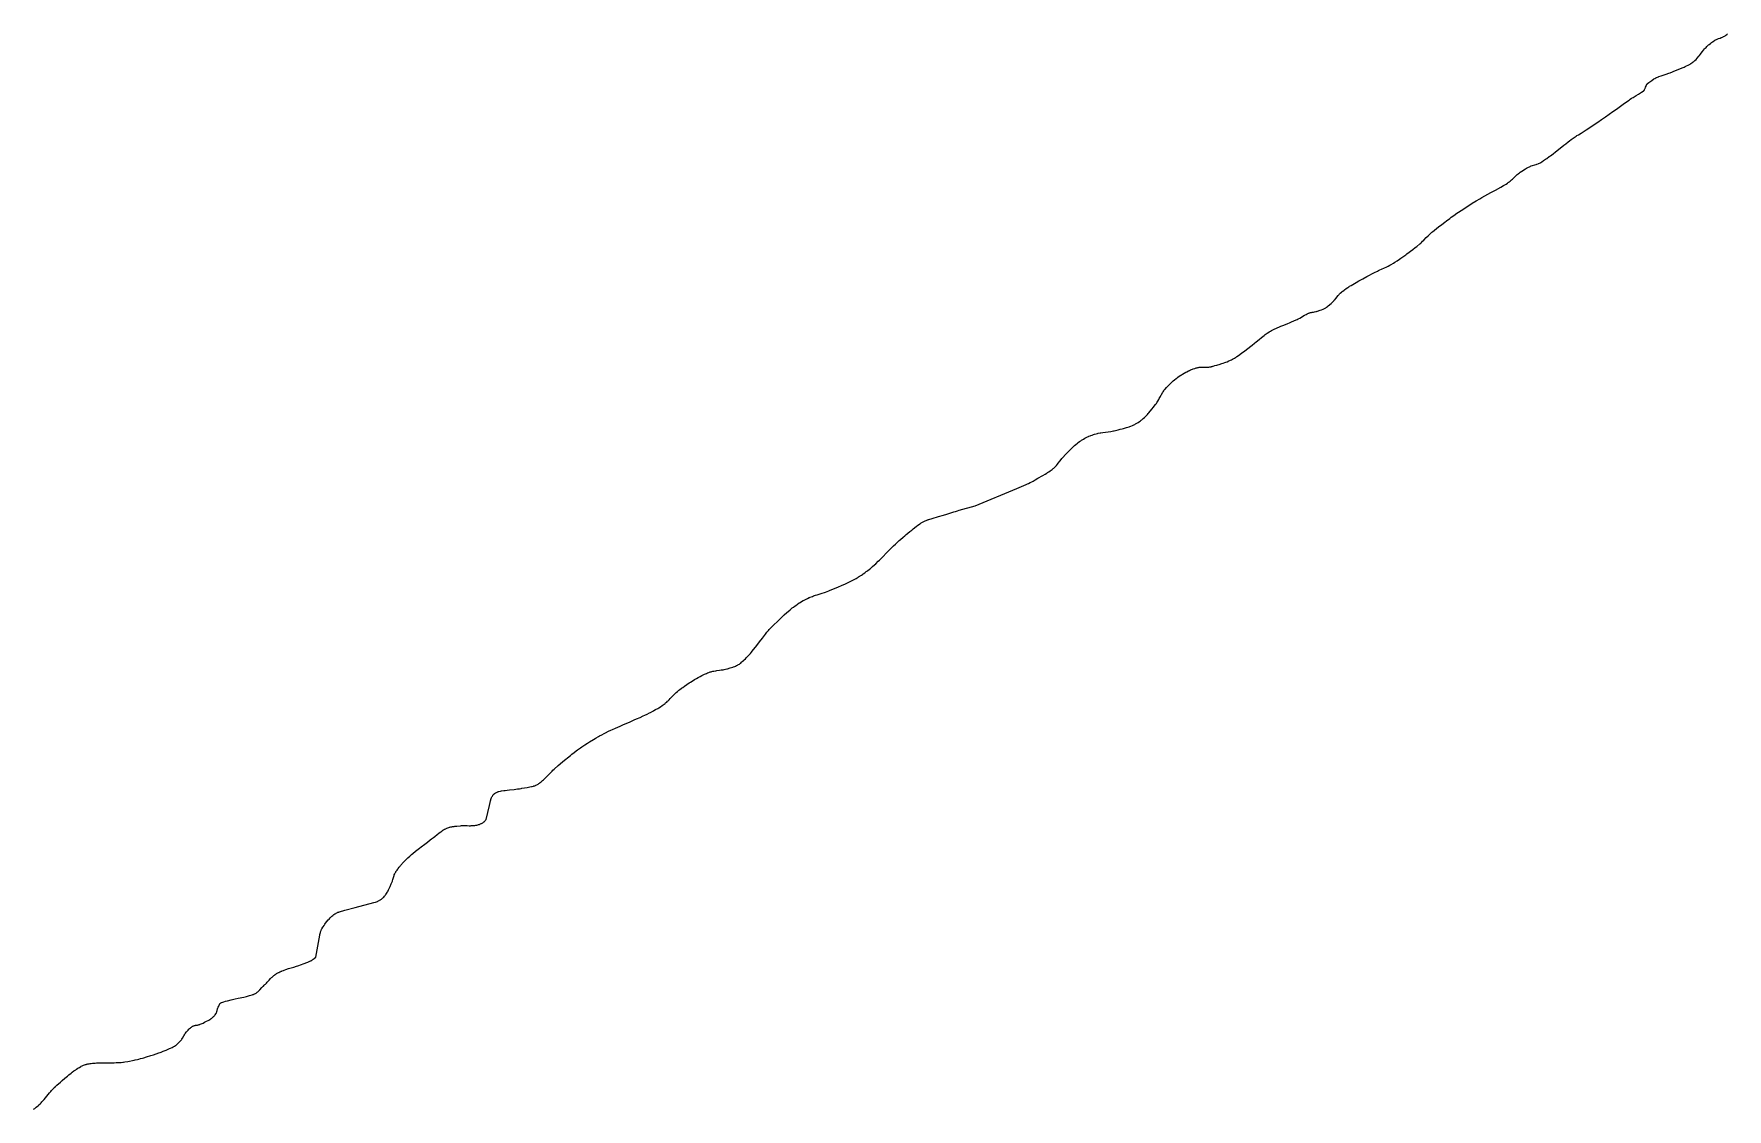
# Model space of a CAD drawing. Header units: millimetres. Extents: x 642261 to 742091, y 6812581 to 6930561.
# Drawn here: x 688181 to 690340, y 6820477 to 6821847 of the extents above; entities that cross this region are included whole.
import ezdxf

# ---------------------------------------------------------------- set-up
doc = ezdxf.new("R2010")
doc.units = ezdxf.units.MM
doc.layers.add('LimiteRegional', color=10, linetype='Continuous')

msp = doc.modelspace()

# ---------------------------------------------------------------- linework, layer by layer
at = {"layer": 'LimiteRegional', "color": 7, "linetype": 'Continuous'}
msp.add_lwpolyline([(688181.17, 6820477.1421), (688181.679, 6820477.4831), (688182.615, 6820478.1491), (688184.413, 6820479.513), (688186.122, 6820480.917), (688187.216, 6820481.873), (688187.926, 6820482.5189), (688189.306, 6820483.827), (688190.797, 6820485.3251), (688191.76, 6820486.3361), (688193.622, 6820488.3821), (688194.525, 6820489.415), (688196.291, 6820491.494), (688201.432, 6820497.738), (688203.16, 6820499.788), (688204.038, 6820500.8011), (688205.38, 6820502.301), (688206.758, 6820503.7761), (688207.464, 6820504.502), (688208.913, 6820505.9301), (688209.659, 6820506.63), (688210.807, 6820507.6611), (688215.292, 6820511.5601), (688217.547, 6820513.4991), (688220.951, 6820516.3911), (688224.387, 6820519.258), (688226.12, 6820520.681), (688228.974, 6820522.984), (688230.406, 6820524.11), (688232.577, 6820525.763), (688234.792, 6820527.366), (688235.923, 6820528.1471), (688237.4589, 6820529.1641), (688238.241, 6820529.663), (688239.433, 6820530.3961), (688241.27, 6820531.464), (688241.796, 6820531.751), (688242.858, 6820532.2821), (688243.934, 6820532.7621), (688244.658, 6820533.055), (688246.122, 6820533.581), (688247.232, 6820533.9261), (688247.977, 6820534.1351), (688248.672, 6820534.307), (688249.478, 6820534.5061), (688250.233, 6820534.6711), (688251.752, 6820534.964), (688253.279, 6820535.214), (688254.3, 6820535.3621), (688256.348, 6820535.622), (688257.353, 6820535.734), (688259.366, 6820535.9212), (688261.383, 6820536.065), (688262.728, 6820536.138), (688265.423, 6820536.2401), (688269.471, 6820536.3061), (688272.172, 6820536.31), (688277.574, 6820536.2839), (688281.622, 6820536.2841), (688283.644, 6820536.307), (688286.336, 6820536.3741), (688287.68, 6820536.426), (688289.693, 6820536.532), (688291.702, 6820536.678), (688292.705, 6820536.7671), (688294.709, 6820536.9821), (688295.708, 6820537.1081), (688297.206, 6820537.3251), (688301.226, 6820537.981), (688303.232, 6820538.3341), (688307.353, 6820539.127), (688309.23, 6820539.511), (688310.725, 6820539.837), (688313.707, 6820540.5319), (688315.195, 6820540.9029), (688317.422, 6820541.4891), (688320.033, 6820542.214), (688321.766, 6820542.71), (688325.217, 6820543.7321), (688330.365, 6820545.3321), (688333.785, 6820546.4371), (688340.617, 6820548.7201), (688342.569, 6820549.4), (688343.862, 6820549.8681), (688346.428, 6820550.8401), (688347.702, 6820551.3461), (688350.237, 6820552.394), (688352.756, 6820553.496), (688354.428, 6820554.26), (688355.541, 6820554.783), (688357.763, 6820555.862), (688359.144, 6820556.591), (688360.04, 6820557.114), (688360.626, 6820557.4771), (688361.774, 6820558.24), (688362.612, 6820558.8431), (688363.161, 6820559.2581), (688364.235, 6820560.1221), (688364.76, 6820560.5691), (688365.787, 6820561.494), (688366.784, 6820562.456), (688367.432, 6820563.118), (688368.69, 6820564.4871), (688369.1989, 6820565.098), (688369.518, 6820565.5171), (688370.117, 6820566.379), (688370.939, 6820567.7171), (688372.472, 6820570.4601), (688373.273, 6820571.814), (688373.701, 6820572.4751), (688374.394, 6820573.438), (688375.964, 6820575.4581), (688376.762, 6820576.453), (688377.997, 6820577.907), (688378.855, 6820578.84), (688379.297, 6820579.2931), (688379.98, 6820579.953), (688380.931, 6820580.793), (688381.426, 6820581.1921), (688382.195, 6820581.7649), (688382.999, 6820582.303), (688383.414, 6820582.558), (688384.095, 6820582.921), (688384.56, 6820583.126), (688384.875, 6820583.249), (688385.513, 6820583.4641), (688386, 6820583.6021), (688386.986, 6820583.8301), (688387.652, 6820583.9561), (688388.992, 6820584.1761), (688389.996, 6820584.341), (688390.99, 6820584.531), (688391.482, 6820584.643), (688392.21, 6820584.8401), (688392.9229, 6820585.08), (688393.273, 6820585.219), (688395.801, 6820586.3131), (688397.054, 6820586.8791), (688398.918, 6820587.76), (688400.767, 6820588.686), (688401.686, 6820589.1681), (688403.513, 6820590.1761), (688404.421, 6820590.7041), (688405.778, 6820591.528), (688406.928, 6820592.273), (688407.4879, 6820592.66), (688408.309, 6820593.2581), (688409.491, 6820594.204), (688410.244, 6820594.871), (688410.61, 6820595.216), (688411.143, 6820595.75), (688411.827, 6820596.492), (688412.156, 6820596.877), (688412.633, 6820597.473), (688413.31, 6820598.41), (688413.631, 6820598.933), (688413.817, 6820599.2921), (688414.134, 6820600.0301), (688414.269, 6820600.4081), (688414.503, 6820601.177), (688414.639, 6820601.698), (688414.888, 6820602.7481), (688415.074, 6820603.536), (688415.396, 6820604.706), (688415.592, 6820605.278), (688415.821, 6820605.839), (688415.95, 6820606.115), (688416.308, 6820606.8851), (688417, 6820608.503), (688417.55, 6820609.709), (688417.958, 6820610.4731), (688418.178, 6820610.8361), (688418.535, 6820611.3501), (688418.881, 6820611.769), (688419.067, 6820611.964), (688419.361, 6820612.236), (688419.842, 6820612.5921), (688420.191, 6820612.791), (688420.375, 6820612.8791), (688420.664, 6820612.994), (688422.381, 6820613.5751), (688423.529, 6820613.9331), (688425.831, 6820614.592), (688428.138, 6820615.192), (688432.765, 6820616.306), (688436.239, 6820617.1521), (688438.054, 6820617.599), (688441.697, 6820618.4261), (688448.998, 6820619.9941), (688452.64, 6820620.829), (688455.06, 6820621.4381), (688456.266, 6820621.7641), (688458.07, 6820622.283), (688459.867, 6820622.8442), (688460.762, 6820623.1431), (688461.412, 6820623.382), (688461.837, 6820623.5581), (688462.664, 6820623.9441), (688463.068, 6820624.153), (688463.858, 6820624.6049), (688464.624, 6820625.095), (688465.123, 6820625.4421), (688466.096, 6820626.178), (688466.805, 6820626.7641), (688467.27, 6820627.1689), (688468.181, 6820628.0061), (688469.515, 6820629.3181), (688472.118, 6820632.036), (688473.4201, 6820633.384), (688474.079, 6820634.043), (688475.082, 6820635.002), (688476.029, 6820635.9051), (688476.645, 6820636.5202), (688477.848, 6820637.776), (688479.025, 6820639.055), (688481.354, 6820641.635), (688483.133, 6820643.5431), (688484.36, 6820644.779), (688484.991, 6820645.381), (688485.964, 6820646.2621), (688486.974, 6820647.111), (688487.495, 6820647.5221), (688488.006, 6820647.908), (688489.044, 6820648.648), (688490.104, 6820649.349), (688490.821, 6820649.795), (688491.6684, 6820650.2855), (688492.5446, 6820650.7808), (688493.2636, 6820651.1649), (688493.7876, 6820651.4334), (688494.8295, 6820651.9381), (688495.5238, 6820652.2668), (688496.0765, 6820652.5165), (688496.438, 6820652.677), (688496.855, 6820652.8522), (688497.3608, 6820653.0648), (688497.99, 6820653.3291), (688499.56, 6820653.943), (688500.613, 6820654.333), (688502.733, 6820655.0751), (688506.077, 6820656.1631), (688512.792, 6820658.216), (688516.142, 6820659.265), (688517.81, 6820659.813), (688522.447, 6820661.367), (688524.756, 6820662.162), (688527.055, 6820662.9902), (688528.199, 6820663.42), (688530.477, 6820664.322), (688531.61, 6820664.7971), (688533.3, 6820665.5451), (688534.206, 6820665.988), (688534.797, 6820666.3081), (688535.945, 6820666.999), (688536.505, 6820667.3681), (688537.596, 6820668.1461), (688538.653, 6820668.9721), (688539.341, 6820669.543), (688540.68, 6820670.722), (688545.751, 6820698.814), (688545.89, 6820699.525), (688546.228, 6820700.9251), (688546.642, 6820702.298), (688546.957, 6820703.1991), (688547.185, 6820703.793), (688547.679, 6820704.9681), (688548.293, 6820706.2701), (688548.736, 6820707.1271), (688549.045, 6820707.693), (688549.693, 6820708.816), (688550.206, 6820709.65), (688551.292, 6820711.298), (688552.452, 6820712.9261), (688553.26, 6820714.0011), (688554.948, 6820716.1351), (688556.787, 6820718.3291), (688557.729, 6820719.394), (688559.175, 6820720.939), (688560.165, 6820721.9261), (688560.668, 6820722.405), (688561.433, 6820723.104), (688562.476, 6820723.995), (688563.0069, 6820724.422), (688563.816, 6820725.038), (688565.061, 6820725.9011), (688566.201, 6820726.602), (688566.783, 6820726.928), (688567.673, 6820727.3841), (688568.582, 6820727.8001), (688569.044, 6820727.992), (688569.985, 6820728.342), (688570.463, 6820728.5001), (688571.191, 6820728.714), (688577.807, 6820730.509), (688591.049, 6820734.038), (688614.81, 6820740.295), (688616.321, 6820740.7381), (688617.071, 6820740.9891), (688618.186, 6820741.4), (688619.288, 6820741.856), (688619.832, 6820742.1), (688620.907, 6820742.622), (688621.436, 6820742.9), (688622.22, 6820743.338), (688623.2419, 6820743.9621), (688623.743, 6820744.291), (688624.4809, 6820744.8071), (688625.553, 6820745.629), (688626.469, 6820746.411), (688626.913, 6820746.819), (688627.56, 6820747.455), (688628.487, 6820748.4581), (688629.357, 6820749.5241), (688629.769, 6820750.0801), (688630.182, 6820750.6671), (688630.967, 6820751.849), (688631.702, 6820753.042), (688632.167, 6820753.844), (688633.045, 6820755.4601), (688633.664, 6820756.682), (688634.0609, 6820757.5021), (688634.823, 6820759.1501), (688635.554, 6820760.8092), (688636.971, 6820764.1511), (688638.045, 6820766.671), (688638.436, 6820767.6301), (688638.675, 6820768.277), (688639.111, 6820769.587), (688639.511, 6820770.9111), (688640.285, 6820773.568), (688640.701, 6820774.8861), (688640.926, 6820775.539), (688641.422, 6820776.827), (688641.699, 6820777.461), (688642.157, 6820778.395), (688642.675, 6820779.307), (688642.959, 6820779.754), (688644.346, 6820781.787), (688645.299, 6820783.111), (688645.947, 6820783.9811), (688647.269, 6820785.688), (688648.285, 6820786.943), (688648.973, 6820787.7679), (688650.373, 6820789.389), (688651.086, 6820790.187), (688652.534, 6820791.756), (688654.0119, 6820793.294), (688655.012, 6820794.3031), (688657.0491, 6820796.2821), (688658.214, 6820797.375), (688660.582, 6820799.5201), (688662.997, 6820801.617), (688664.63, 6820802.992), (688667.944, 6820805.694), (688669.622, 6820807.0261), (688673.011, 6820809.661), (688675.289, 6820811.403), (688679.874, 6820814.872), (688683.321, 6820817.4801), (688686.762, 6820820.1121), (688688.475, 6820821.4421), (688691.032, 6820823.46), (688692.559, 6820824.6941), (688695.562, 6820827.15), (688697.82, 6820828.948), (688699.351, 6820830.1081), (688700.129, 6820830.6741), (688701.316, 6820831.5001), (688702.945, 6820832.556), (688703.782, 6820833.061), (688705.071, 6820833.788), (688706.405, 6820834.474), (688707.09, 6820834.801), (688707.743, 6820835.0931), (688709.056, 6820835.6191), (688710.377, 6820836.074), (688711.263, 6820836.341), (688711.855, 6820836.504), (688713.044, 6820836.797), (688714.387, 6820837.0791), (688715.285, 6820837.2421), (688717.0891, 6820837.518), (688717.994, 6820837.635), (688719.807, 6820837.8361), (688720.402, 6820837.8902), (688725.266, 6820838.3291), (688726.494, 6820838.422), (688727.314, 6820838.463), (688728.955, 6820838.5), (688730.599, 6820838.495), (688733.891, 6820838.417), (688736.36, 6820838.365), (688738.005, 6820838.363), (688738.827, 6820838.3781), (688740.058, 6820838.4271), (688741.289, 6820838.5131), (688741.903, 6820838.5721), (688743.732, 6820838.795), (688744.642, 6820838.933), (688745.998, 6820839.1801), (688747.342, 6820839.4841), (688748.008, 6820839.6591), (688749.327, 6820840.064), (688749.9789, 6820840.295), (688750.9479, 6820840.6801), (688751.798, 6820841.065), (688752.219, 6820841.272), (688752.845, 6820841.6051), (688753.771, 6820842.1511), (688754.68, 6820842.7591), (688755.128, 6820843.086), (688755.521, 6820843.399), (688755.768, 6820843.613), (688756.231, 6820844.0549), (688756.857, 6820844.754), (688757.238, 6820845.2421), (688757.945, 6820846.2691), (688762.166, 6820864.005), (688763.114, 6820867.9331), (688763.603, 6820869.894), (688764.369, 6820872.832), (688764.509, 6820873.3031), (688764.615, 6820873.6151), (688764.857, 6820874.232), (688765.293, 6820875.137), (688765.628, 6820875.7251), (688765.871, 6820876.1081), (688766.399, 6820876.854), (688766.684, 6820877.2161), (688767.29, 6820877.912), (688767.72, 6820878.3551), (688768.018, 6820878.6401), (688768.637, 6820879.184), (688769.368, 6820879.752), (688770.131, 6820880.2701), (688770.524, 6820880.508), (688771.124, 6820880.838), (688771.943, 6820881.2251), (688772.359, 6820881.3951), (688772.989, 6820881.6181), (688773.627, 6820881.8021), (688773.947, 6820881.879), (688776.134, 6820882.336), (688777.595, 6820882.608), (688780.52, 6820883.0881), (688781.984, 6820883.2999), (688782.3291, 6820883.3451), (688784.916, 6820883.682), (688787.849, 6820884.0231), (688793.714, 6820884.6601), (688798.106, 6820885.178), (688800.297, 6820885.473), (688802.484, 6820885.803), (688803.576, 6820885.9842), (688810.201, 6820887.0861), (688813.507, 6820887.693), (688815.705, 6820888.1541), (688816.802, 6820888.4081), (688818.444, 6820888.8221), (688818.929, 6820888.9591), (688819.884, 6820889.271), (688820.819, 6820889.6321), (688821.432, 6820889.899), (688822.632, 6820890.4889), (688823.511, 6820890.977), (688824.0871, 6820891.3221), (688825.218, 6820892.0541), (688825.772, 6820892.44), (688826.861, 6820893.2451), (688827.924, 6820894.0871), (688828.619, 6820894.6661), (688829.979, 6820895.852), (688831.132, 6820896.907), (688831.888, 6820897.6211), (688833.373, 6820899.0691), (688834.83, 6820900.538), (688837.7, 6820903.5031), (688839.849, 6820905.7201), (688842.033, 6820907.9), (688843.147, 6820908.968), (688844.859, 6820910.5321), (688849.746, 6820914.835), (688852.199, 6820916.9731), (688855.8989, 6820920.1591), (688859.63, 6820923.312), (688861.508, 6820924.8741), (688865.298, 6820927.967), (688867.211, 6820929.495), (688870.107, 6820931.762), (688872.74, 6820933.756), (688874.515, 6820935.054), (688875.707, 6820935.9081), (688878.107, 6820937.5861), (688879.92, 6820938.824), (688883.578, 6820941.25), (688887.268, 6820943.6261), (688889.74, 6820945.1881), (688894.704, 6820948.283), (688896.782, 6820949.549), (688898.178, 6820950.376), (688900.993, 6820951.987), (688902.411, 6820952.7741), (688905.269, 6820954.3111), (688908.2066, 6820955.8316), (688910.086, 6820956.776), (688913.983, 6820958.6721), (688916.928, 6820960.056), (688918.9, 6820960.963), (688922.862, 6820962.744), (688928.84, 6820965.3551), (688932.8934, 6820967.0831), (688940.852, 6820970.476), (688946.848, 6820973.054), (688949.834, 6820974.362), (688954.293, 6820976.359), (688958.23, 6820978.18), (688960.188, 6820979.11), (688963.108, 6820980.5331), (688966.006, 6820981.992), (688967.447, 6820982.7371), (688970.309, 6820984.261), (688971.73, 6820985.04), (688973.848, 6820986.232), (688976.6449, 6820987.8681), (688978.031, 6820988.7071), (688980.0939, 6820989.9941), (688982.138, 6820991.315), (688983.152, 6820991.989), (688983.739, 6820992.3921), (688984.889, 6820993.2301), (688986.008, 6820994.105), (688986.739, 6820994.709), (688988.167, 6820995.9562), (688989.214, 6820996.922), (688989.902, 6820997.5789), (688991.259, 6820998.917), (688992.596, 6821000.279), (688995.246, 6821003.038), (688997.241, 6821005.1), (688999.272, 6821007.1171), (689000.31, 6821008.099), (689001.903, 6821009.527), (689002.995, 6821010.444), (689003.551, 6821010.89), (689004.399, 6821011.542), (689007.15, 6821013.576), (689008.533, 6821014.58), (689010.619, 6821016.0669), (689013.7741, 6821018.258), (689016.967, 6821020.4), (689018.579, 6821021.453), (689021.838, 6821023.5221), (689023.487, 6821024.5371), (689025.985, 6821026.0371), (689028.025, 6821027.2139), (689029.051, 6821027.7851), (689030.599, 6821028.616), (689032.941, 6821029.809), (689035.312, 6821030.9341), (689036.509, 6821031.471), (689038.927, 6821032.49), (689040.15, 6821032.9731), (689042.001, 6821033.661), (689042.561, 6821033.8561), (689043.69, 6821034.2161), (689044.826, 6821034.54), (689045.589, 6821034.737), (689047.123, 6821035.092), (689048.281, 6821035.3281), (689050.611, 6821035.74), (689052.173, 6821035.981), (689055.308, 6821036.4281), (689057.66, 6821036.766), (689060.0061, 6821037.14), (689061.174, 6821037.351), (689062.918, 6821037.707), (689064.65, 6821038.1221), (689065.51, 6821038.3561), (689069.032, 6821039.3591), (689070.786, 6821039.888), (689072.526, 6821040.454), (689073.388, 6821040.7561), (689075.092, 6821041.407), (689075.932, 6821041.7601), (689077.175, 6821042.329), (689078.261, 6821042.8792), (689078.795, 6821043.171), (689079.587, 6821043.632), (689080.75, 6821044.378), (689081.88, 6821045.197), (689082.432, 6821045.635), (689083.669, 6821046.6681), (689084.478, 6821047.367), (689086.065, 6821048.7901), (689086.842, 6821049.5131), (689088.367, 6821050.979), (689089.854, 6821052.4731), (689090.826, 6821053.4831), (689092.726, 6821055.5331), (689094.801, 6821057.883), (689096.152, 6821059.4721), (689097.04, 6821060.5401), (689098.79, 6821062.6949), (689101.359, 6821065.9621), (689103.044, 6821068.157), (689106.379, 6821072.564), (689110.13, 6821077.5101), (689112.663, 6821080.7731), (689113.949, 6821082.388), (689115.908, 6821084.783), (689117.912, 6821087.1409), (689118.933, 6821088.303), (689121.023, 6821090.59), (689122.092, 6821091.713), (689123.731, 6821093.3701), (689129.999, 6821099.51), (689133.164, 6821102.5481), (689136.369, 6821105.553), (689137.989, 6821107.04), (689141.276, 6821109.9801), (689142.945, 6821111.4301), (689145.486, 6821113.577), (689148.216, 6821115.7951), (689149.597, 6821116.8781), (689151.691, 6821118.465), (689153.815, 6821120.004), (689154.8891, 6821120.7531), (689157.063, 6821122.208), (689158.164, 6821122.9131), (689159.834, 6821123.941), (689162.096, 6821125.251), (689163.243, 6821125.8791), (689164.986, 6821126.7871), (689166.756, 6821127.649), (689167.651, 6821128.064), (689169.689, 6821128.953), (689170.492, 6821129.2801), (689171.059, 6821129.5121), (689173.82, 6821130.5651), (689175.21, 6821131.063), (689178.003, 6821132.0161), (689179.872, 6821132.6281), (689183.618, 6821133.825), (689186.426, 6821134.725), (689189.225, 6821135.649), (689190.619, 6821136.1281), (689192.701, 6821136.8731), (689194.768, 6821137.659), (689195.795, 6821138.0711), (689202.877, 6821140.96), (689206.408, 6821142.42), (689211.679, 6821144.663), (689215.171, 6821146.21), (689216.91, 6821147.003), (689219.507, 6821148.2221), (689222.946, 6821149.9101), (689224.655, 6821150.7831), (689227.203, 6821152.1341), (689229.732, 6821153.5401), (689230.989, 6821154.264), (689232.089, 6821154.9161), (689232.6668, 6821155.2727), (689236.391, 6821157.644), (689237.791, 6821158.5941), (689238.716, 6821159.2381), (689240.546, 6821160.551), (689242.573, 6821162.0649), (689243.9079, 6821163.096), (689246.54, 6821165.2031), (689247.839, 6821166.2781), (689250.404, 6821168.469), (689252.931, 6821170.707), (689254.597, 6821172.2231), (689257.891, 6821175.304), (689259.363, 6821176.723), (689262.256, 6821179.6051), (689264.156, 6821181.55), (689267.9199, 6821185.47), (689270.742, 6821188.4081), (689273.592, 6821191.3191), (689275.036, 6821192.757), (689277.234, 6821194.8851), (689279.653, 6821197.1621), (689281.276, 6821198.6651), (689284.547, 6821201.6381), (689286.195, 6821203.11), (689289.518, 6821206.0251), (689291.6773, 6821207.876), (689293.5121, 6821209.4384), (689295.0085, 6821210.691), (689295.6196, 6821211.2025), (689298.0808, 6821213.2291), (689300.3918, 6821215.1219), (689301.8712, 6821216.317), (689302.489, 6821216.8161), (689303.884, 6821217.9231), (689304.5834, 6821218.4635), (689306, 6821219.5581), (689308.148, 6821221.1431), (689309.236, 6821221.911), (689310.703, 6821222.9051), (689311.444, 6821223.3871), (689312.566, 6821224.09), (689314.273, 6821225.0931), (689315.817, 6821225.928), (689316.599, 6821226.3239), (689316.933, 6821226.483), (689317.784, 6821226.8881), (689318.986, 6821227.414), (689319.593, 6821227.663), (689320.821, 6821228.1281), (689321.442, 6821228.345), (689322.381, 6821228.6501), (689326.463, 6821229.8821), (689334.641, 6821232.272), (689340.767, 6821234.084), (689345.274, 6821235.464), (689354.285, 6821238.238), (689356.4292, 6821238.8768), (689358.803, 6821239.584), (689361.068, 6821240.2351), (689381.452, 6821246.0161), (689434.237, 6821268.107), (689446.388, 6821273.124), (689448.103, 6821273.8791), (689449.231, 6821274.4131), (689451.458, 6821275.5402), (689453.655, 6821276.73), (689455.109, 6821277.547), (689458.003, 6821279.211), (689461.268, 6821281.077), (689467.522, 6821284.5982), (689470.613, 6821286.41), (689472.648, 6821287.657), (689473.656, 6821288.2961), (689475.153, 6821289.276), (689477.12, 6821290.6311), (689478.09, 6821291.332), (689479.524, 6821292.4151), (689480.933, 6821293.54), (689481.627, 6821294.119), (689482.605, 6821294.994), (689483.23, 6821295.601), (689483.635, 6821296.015), (689484.422, 6821296.8651), (689484.994, 6821297.518), (689486.1, 6821298.857), (689487.169, 6821300.229), (689489.262, 6821303.0141), (689490.858, 6821305.0801), (689491.684, 6821306.089), (689492.538, 6821307.0741), (689492.978, 6821307.556), (689496.539, 6821311.3582), (689498.328, 6821313.238), (689501.042, 6821316.0241), (689503.812, 6821318.765), (689505.226, 6821320.1161), (689507.146, 6821321.895), (689508.124, 6821322.7741), (689509.615, 6821324.08), (689511.911, 6821326.007), (689512.691, 6821326.6321), (689514.277, 6821327.836), (689515.896, 6821328.977), (689516.993, 6821329.7041), (689517.732, 6821330.174), (689519.228, 6821331.078), (689520.938, 6821332.039), (689522.094, 6821332.648), (689522.871, 6821333.04), (689524.44, 6821333.7911), (689525.63, 6821334.3251), (689526.429, 6821334.667), (689528.041, 6821335.32), (689528.853, 6821335.6301), (689530.49, 6821336.2201), (689532.143, 6821336.769), (689533.253, 6821337.1131), (689535.491, 6821337.7471), (689537.169, 6821338.166), (689538.291, 6821338.417), (689540.544, 6821338.861), (689541.674, 6821339.0591), (689543.939, 6821339.4181), (689550.751, 6821340.3711), (689554.15, 6821340.891), (689555.843, 6821341.19), (689557.531, 6821341.524), (689558.372, 6821341.707), (689563.662, 6821342.8891), (689566.295, 6821343.496), (689568.916, 6821344.1361), (689570.223, 6821344.4731), (689572.826, 6821345.19), (689574.122, 6821345.5752), (689576.06, 6821346.1911), (689577.775, 6821346.781), (689578.629, 6821347.093), (689579.908, 6821347.5841), (689581.817, 6821348.3741), (689583.716, 6821349.237), (689584.661, 6821349.6971), (689585.913, 6821350.347), (689586.731, 6821350.798), (689588.329, 6821351.7451), (689589.109, 6821352.2391), (689590.635, 6821353.2671), (689592.115, 6821354.346), (689593.079, 6821355.092), (689593.711, 6821355.6), (689594.953, 6821356.6421), (689595.639, 6821357.243), (689596.984, 6821358.4741), (689598.297, 6821359.741), (689599.155, 6821360.6041), (689600.835, 6821362.3721), (689602.066, 6821363.729), (689602.874, 6821364.6471), (689604.464, 6821366.5121), (689606.798, 6821369.3641), (689608.327, 6821371.293), (689611.354, 6821375.1791), (689612.371, 6821376.56), (689613.012, 6821377.501), (689613.424, 6821378.136), (689614.219, 6821379.424), (689615.352, 6821381.387), (689616.08, 6821382.711), (689617.508, 6821385.371), (689618.589, 6821387.3589), (689619.142, 6821388.344), (689620.293, 6821390.288), (689620.897, 6821391.243), (689621.851, 6821392.647), (689622.871, 6821394.0121), (689623.409, 6821394.677), (689625.189, 6821396.7451), (689626.406, 6821398.081), (689627.23, 6821398.9541), (689628.911, 6821400.6581), (689630.202, 6821401.903), (689631.077, 6821402.7181), (689632.863, 6821404.3142), (689633.775, 6821405.0961), (689635.635, 6821406.632), (689637.548, 6821408.132), (689638.853, 6821409.1141), (689639.737, 6821409.762), (689641.536, 6821411.0421), (689643.39, 6821412.3021), (689644.321, 6821412.9101), (689645.725, 6821413.7961), (689647.847, 6821415.063), (689649.992, 6821416.2561), (689651.073, 6821416.8251), (689653.257, 6821417.906), (689654.36, 6821418.418), (689656.029, 6821419.149), (689658.283, 6821420.0571), (689659.424, 6821420.482), (689661.152, 6821421.083), (689662.903, 6821421.639), (689663.787, 6821421.9001), (689664.236, 6821422.023), (689665.141, 6821422.2321), (689666.052, 6821422.396), (689666.663, 6821422.4831), (689667.892, 6821422.6091), (689668.51, 6821422.6521), (689669.75, 6821422.704), (689670.996, 6821422.721), (689673.495, 6821422.7), (689676.2601, 6821422.6883), (689677.298, 6821422.7217), (689678.163, 6821422.7511), (689679.087, 6821422.8201), (689680.464, 6821422.9831), (689681.3739, 6821423.1391), (689681.826, 6821423.234), (689682.0873, 6821423.297), (689682.6612, 6821423.4275), (689682.8024, 6821423.4696), (689683.0175, 6821423.5337), (689683.5688, 6821423.6801), (689684.3042, 6821423.8751), (689684.8454, 6821424.0187), (689686.976, 6821424.5841), (689689.218, 6821425.196), (689690.7827, 6821425.6435), (689692.575, 6821426.156), (689695.912, 6821427.185), (689697.567, 6821427.732), (689699.758, 6821428.5021), (689700.845, 6821428.9061), (689702.464, 6821429.537), (689704.86, 6821430.5491), (689706.955, 6821431.519), (689707.988, 6821432.031), (689709.519, 6821432.835), (689711.025, 6821433.685), (689711.768, 6821434.128), (689713.234, 6821435.0519), (689713.956, 6821435.533), (689715.025, 6821436.281), (689717.025, 6821437.73), (689720.984, 6821440.6501), (689724.902, 6821443.594), (689732.692, 6821449.535), (689734.243, 6821450.735), (689737.317, 6821453.1691), (689739.353, 6821454.8071), (689743.42, 6821458.09), (689746.49, 6821460.529), (689749.6, 6821462.92), (689751.176, 6821464.09), (689753.575, 6821465.804), (689754.437, 6821466.3941), (689756.189, 6821467.525), (689757.973, 6821468.596), (689759.18, 6821469.28), (689759.991, 6821469.7241), (689761.63, 6821470.582), (689763.496, 6821471.5071), (689764.752, 6821472.102), (689767.288, 6821473.248), (689768.566, 6821473.802), (689771.139, 6821474.88), (689773.728, 6821475.928), (689778.926, 6821477.987), (689782.813, 6821479.5491), (689784.744, 6821480.3501), (689787.617, 6821481.594), (689790.453, 6821482.902), (689791.853, 6821483.587), (689792.923, 6821484.133), (689795.039, 6821485.2741), (689801.329, 6821488.843), (689803.451, 6821489.9861), (689804.405, 6821490.472), (689804.524, 6821490.5331), (689806.154, 6821491.3121), (689806.95, 6821491.644), (689807.489, 6821491.8371), (689808.588, 6821492.163), (689809.145, 6821492.3022), (689810.272, 6821492.5401), (689811.031, 6821492.678), (689812.559, 6821492.928), (689813.706, 6821493.114), (689815.418, 6821493.4321), (689816.263, 6821493.626), (689817.1, 6821493.8541), (689817.514, 6821493.982), (689819.0571, 6821494.4899), (689819.948, 6821494.7831), (689821.158, 6821495.2001), (689822.9562, 6821495.8641), (689824.7271, 6821496.5981), (689825.599, 6821496.9981), (689826.7461, 6821497.572), (689827.312, 6821497.8791), (689828.151, 6821498.3661), (689829.385, 6821499.162), (689830.598, 6821500.037), (689831.3799, 6821500.6401), (689832.889, 6821501.892), (689833.6201, 6821502.5381), (689835.043, 6821503.8631), (689836.4279, 6821505.2261), (689838.4431, 6821507.3013), (689839.146, 6821508.0249), (689839.738, 6821508.6591), (689840.874, 6821509.9681), (689844.149, 6821514.0021), (689845.287, 6821515.3071), (689845.88, 6821515.939), (689846.81, 6821516.854), (689848.219, 6821518.1321), (689849.177, 6821518.96), (689851.132, 6821520.5611), (689852.13, 6821521.3351), (689854.163, 6821522.8299), (689856.244, 6821524.2581), (689857.657, 6821525.174), (689858.61, 6821525.7691), (689860.541, 6821526.923), (689864.94, 6821529.4541), (689867.143, 6821530.705), (689870.455, 6821532.562), (689875.438, 6821535.307), (689880.442, 6821538.004), (689882.953, 6821539.335), (689887.993, 6821541.962), (689890.523, 6821543.2591), (689894.332, 6821545.183), (689895.309, 6821545.6631), (689897.28, 6821546.583), (689899.1129, 6821547.3949), (689903.2479, 6821549.2261), (689905.222, 6821550.1411), (689906.1999, 6821550.617), (689907.6541, 6821551.363), (689909.996, 6821552.642), (689911.54, 6821553.521), (689914.5909, 6821555.3381), (689916.1, 6821556.2731), (689919.0881, 6821558.1911), (689922.045, 6821560.1631), (689924.002, 6821561.502), (689927.893, 6821564.2251), (689930.198, 6821565.8731), (689931.7251, 6821566.981), (689934.755, 6821569.2231), (689936.259, 6821570.356), (689939.2451, 6821572.648), (689942.204, 6821574.9731), (689944.163, 6821576.542), (689948.0662, 6821579.7415), (689949.303, 6821580.8001), (689950.124, 6821581.536), (689951.7319, 6821583.042), (689953.308, 6821584.584), (689956.41, 6821587.724), (689958.742, 6821590.0741), (689960.323, 6821591.614), (689961.126, 6821592.37), (689962.3511, 6821593.4841), (689963.604, 6821594.567), (689964.243, 6821595.0951), (689969.504, 6821599.3261), (689972.152, 6821601.4191), (689976.145, 6821604.527), (689980.166, 6821607.5981), (689982.186, 6821609.118), (689986.249, 6821612.128), (689988.291, 6821613.617), (689991.369, 6821615.83), (689995.498, 6821618.742), (689997.575, 6821620.1801), (690000.704, 6821622.315), (690005.432, 6821625.466), (690009.67, 6821628.212), (690011.802, 6821629.565), (690015.015, 6821631.5701), (690019.873, 6821634.518), (690024.775, 6821637.394), (690027.244, 6821638.804), (690031.054, 6821640.927), (690038.712, 6821645.0862), (690044.443, 6821648.2302), (690051.299, 6821652.091), (690054.707, 6821654.0561), (690058.093, 6821656.06), (690059.777, 6821657.08), (690060.936, 6821657.8361), (690061.684, 6821658.372), (690062.173, 6821658.742), (690063.13, 6821659.5101), (690063.831, 6821660.108), (690065.201, 6821661.3469), (690066.097, 6821662.197), (690067.867, 6821663.929), (690069.194, 6821665.231), (690070.539, 6821666.514), (690071.223, 6821667.141), (690072.269, 6821668.0581), (690073.345, 6821668.9381), (690073.896, 6821669.3621), (690075.266, 6821670.372), (690076.188, 6821671.0311), (690078.053, 6821672.3171), (690078.995, 6821672.9431), (690080.9, 6821674.165), (690082.831, 6821675.345), (690084.132, 6821676.11), (690086.765, 6821677.585), (690087.865, 6821678.1351), (690088.6159, 6821678.463), (690089.123, 6821678.667), (690090.152, 6821679.0461), (690091.723, 6821679.5551), (690094.909, 6821680.469), (690096.496, 6821680.935), (690097.282, 6821681.183), (690098.83, 6821681.7281), (690099.588, 6821682.0321), (690100.7, 6821682.539), (690101.777, 6821683.117), (690102.3, 6821683.4371), (690103.539, 6821684.237), (690105.994, 6821685.8701), (690108.421, 6821687.545), (690110.025, 6821688.6811), (690113.204, 6821690.997), (690114.78, 6821692.1741), (690117.913, 6821694.5571), (690121.024, 6821696.972), (690127.212, 6821701.8501), (690131.853, 6821705.5081), (690134.183, 6821707.323), (690137.305, 6821709.7201), (690138.876, 6821710.905), (690141.246, 6821712.661), (690144.838, 6821715.24), (690147.264, 6821716.914), (690148.487, 6821717.7371), (690150.335, 6821718.95), (690153.623, 6821721.051), (690160.225, 6821725.219), (690163.508, 6821727.332), (690165.137, 6821728.407), (690174.947, 6821734.9639), (690179.825, 6821738.284), (690184.675, 6821741.639), (690194.336, 6821748.403), (690198.728, 6821751.524), (690207.451, 6821757.85), (690213.993, 6821762.5911), (690215.351, 6821763.5391), (690216.269, 6821764.153), (690218.129, 6821765.345), (690220.015, 6821766.4991), (690223.829, 6821768.746), (690226.69, 6821770.4281), (690229.518, 6821772.1571), (690230.911, 6821773.053), (690232.961, 6821774.4501), (690233.178, 6821774.614), (690233.578, 6821774.9701), (690233.937, 6821775.3621), (690234.155, 6821775.642), (690234.549, 6821776.2401), (690234.728, 6821776.5561), (690235.053, 6821777.2151), (690235.346, 6821777.9041), (690235.881, 6821779.332), (690236.493, 6821780.94), (690236.799, 6821781.629), (690236.965, 6821781.9631), (690237.235, 6821782.4471), (690237.533, 6821782.908), (690237.6941, 6821783.1292), (690238.043, 6821783.548), (690238.233, 6821783.746), (690238.537, 6821784.0261), (690240.2649, 6821785.4571), (690241.143, 6821786.1532), (690242.478, 6821787.169), (690243.838, 6821788.146), (690244.5269, 6821788.6181), (690245.926, 6821789.525), (690246.637, 6821789.96), (690247.715, 6821790.585), (690249.181, 6821791.3661), (690249.925, 6821791.733), (690251.058, 6821792.25), (690252.2101, 6821792.7271), (690252.794, 6821792.9501), (690255.962, 6821794.0801), (690262.321, 6821796.2291), (690265.486, 6821797.3381), (690267.059, 6821797.9191), (690273.979, 6821800.579), (690277.43, 6821801.9371), (690282.597, 6821804.011), (690285.117, 6821805.066), (690286.364, 6821805.616), (690288.216, 6821806.4821), (690290.042, 6821807.403), (690290.944, 6821807.8891), (690292.725, 6821808.917), (690293.603, 6821809.463), (690294.902, 6821810.3241), (690296.051, 6821811.1611), (690296.788, 6821811.7471), (690297.267, 6821812.1491), (690298.202, 6821812.976), (690298.8841, 6821813.615), (690300.208, 6821814.934), (690301.491, 6821816.294), (690304.003, 6821819.075), (690304.702, 6821819.873), (690306.043, 6821821.5121), (690306.9069, 6821822.627), (690308.602, 6821824.881), (690309.882, 6821826.567), (690311.202, 6821828.2252), (690311.886, 6821829.036), (690312.955, 6821830.2241), (690313.996, 6821831.2891), (690314.71, 6821831.974), (690316.184, 6821833.2921), (690316.94, 6821833.927), (690318.486, 6821835.155), (690320.069, 6821836.3361), (690321.14, 6821837.1031), (690323.309, 6821838.6), (690324.32, 6821839.2321), (690325.016, 6821839.616), (690325.488, 6821839.857), (690326.4509, 6821840.308), (690327.929, 6821840.9251), (690328.931, 6821841.3081), (690330.949, 6821842.0451), (690332.455, 6821842.6071), (690333.199, 6821842.9011), (690334.661, 6821843.5341), (690335.374, 6821843.8789), (690336.415, 6821844.445), (690337.415, 6821845.077), (690337.898, 6821845.4221), (690338.389, 6821845.7981), (690339.342, 6821846.581), (690340.262, 6821847.402)], dxfattribs=at)

doc.saveas('drawing.dxf')
